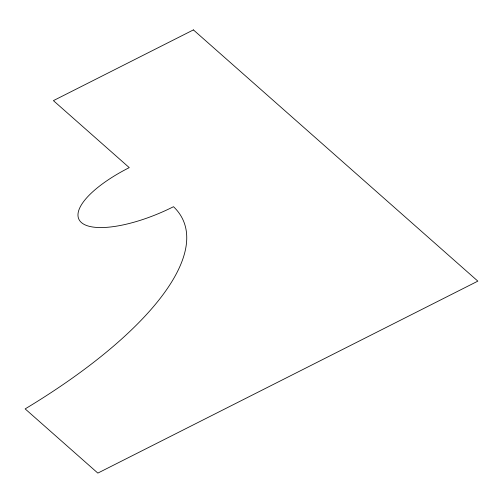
<?xml version="1.0" encoding="UTF-8"?>
<svg xmlns="http://www.w3.org/2000/svg" width="503" height="503" viewBox="0 0 503 503"><rect width="100%" height="100%" fill="white"/><g stroke="black" fill="none" stroke-linecap="round" stroke-linejoin="round"><path stroke-width="0.75" d="M193.41 29.903L53.406 100.631L129.258 167.625A79.285 27.118 -23.7 0 0 81.379 222.521A79.285 27.118 -23.7 0 0 173.504 206.702A340.751 116.545 -23.7 0 1 25.15 408.895L97.84 473.097L477.85 281.133L193.41 29.903"/></g></svg>
